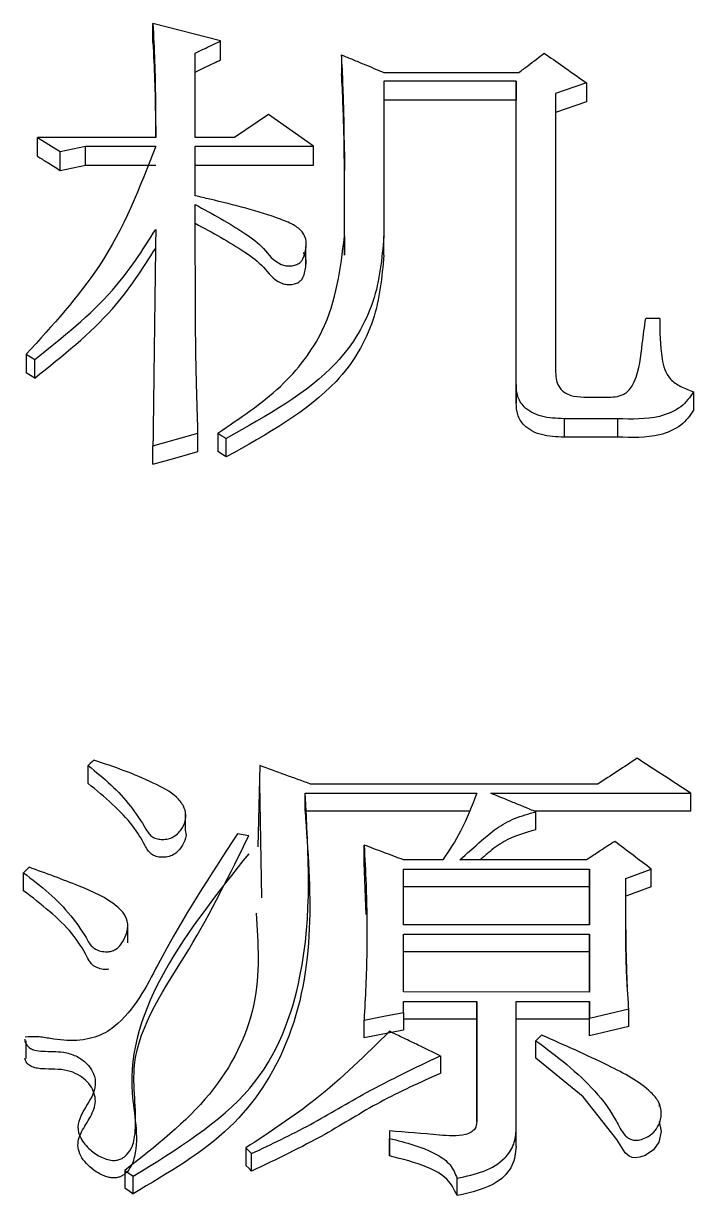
# Model space of a CAD drawing. Header units: millimetres. Extents: x 5659 to 7608, y 3628 to 5007.
# Drawn here: x 6105.126 to 6107.7, y 4822.571 to 4827.074 of the extents above; entities that cross this region are included whole.
import ezdxf

# ---------------------------------------------------------------- set-up
doc = ezdxf.new("R2010")
doc.units = ezdxf.units.MM

msp = doc.modelspace()

# ---------------------------------------------------------------- linework, layer by layer
at = {"color": 7, "linetype": 'Continuous', "lineweight": 25}
for p, q in [((6105.883, 4827.0066), (6105.6234, 4827.0737)), ((6105.6234, 4827.0009), (6105.6234, 4827.0737)), ((6105.883, 4826.9338), (6105.883, 4827.0066)), ((6105.7857, 4826.6357), (6105.7857, 4826.9595)), ((6106.3482, 4826.9528), (6106.3482, 4826.8801)), ((6106.5104, 4826.8855), (6107.0297, 4826.8855)), ((6106.5104, 4826.8518), (6106.5104, 4826.2552)), ((6107.0188, 4826.8518), (6106.5104, 4826.8518)), ((6107.0189, 4825.6862), (6107.0188, 4826.8518)), ((6107.0188, 4826.8518), (6107.0188, 4826.7792)), ((6107.2893, 4826.845), (6107.2893, 4826.7725)), ((6107.1703, 4826.8046), (6107.1703, 4825.7344)), ((6107.0188, 4826.7792), (6106.5104, 4826.7792)), ((6107.0189, 4825.6151), (6107.0188, 4826.7792)), ((6107.2893, 4826.7725), (6107.1703, 4826.7321)), ((6106.0669, 4826.7236), (6105.9371, 4826.6357)), ((6106.24, 4826.6018), (6106.0669, 4826.7236)), ((6105.1799, 4826.6357), (6105.2664, 4826.5815)), ((6105.6342, 4826.6357), (6105.1799, 4826.6357)), ((6105.1799, 4826.5634), (6105.1799, 4826.6357)), ((6105.9371, 4826.6357), (6105.7857, 4826.6357)), ((6105.2664, 4826.5815), (6105.3638, 4826.6018)), ((6105.2664, 4826.5093), (6105.2664, 4826.5815)), ((6105.3638, 4826.6018), (6105.6342, 4826.6018)), ((6105.3638, 4826.5296), (6105.3638, 4826.6018)), ((6105.7857, 4826.6018), (6106.24, 4826.6018)), ((6105.7857, 4826.4118), (6105.7857, 4826.6018)), ((6106.24, 4826.5296), (6106.24, 4826.6018)), ((6106.359, 4826.2552), (6106.359, 4826.5815)), ((6106.359, 4826.5815), (6106.359, 4826.5093)), ((6105.2664, 4826.5093), (6105.3638, 4826.5296)), ((6105.3638, 4826.5296), (6105.6342, 4826.5296)), ((6105.7857, 4826.5296), (6106.24, 4826.5296)), ((6106.359, 4826.1834), (6106.359, 4826.5093)), ((6106.2107, 4826.1439), (6106.2107, 4826.2164)), ((6106.359, 4826.2552), (6106.359, 4826.1834)), ((6106.5104, 4826.1834), (6106.5104, 4826.2552)), ((6107.5705, 4825.9406), (6107.5164, 4825.9406)), ((6105.1367, 4825.8032), (6105.1691, 4825.7826)), ((6105.1367, 4825.8032), (6105.1367, 4825.732)), ((6105.1691, 4825.7115), (6105.1691, 4825.7826)), ((6105.1691, 4825.7115), (6105.1367, 4825.732)), ((6107.0189, 4825.6862), (6107.0189, 4825.6151)), ((6107.2785, 4825.6379), (6107.3758, 4825.6379)), ((6107.7004, 4825.6586), (6107.7004, 4825.5876)), ((6107.4083, 4825.555), (6107.2027, 4825.555)), ((6107.2027, 4825.555), (6107.2027, 4825.4842)), ((6107.4083, 4825.555), (6107.4083, 4825.4842)), ((6105.6234, 4825.4513), (6105.7965, 4825.4998)), ((6105.7965, 4825.429), (6105.7965, 4825.4998)), ((6105.6234, 4825.3806), (6105.6234, 4825.4513)), ((6105.9047, 4825.4082), (6105.9047, 4825.479)), ((6107.4083, 4825.4842), (6107.2027, 4825.4842)), ((6105.9047, 4825.4082), (6105.8722, 4825.429)), ((6105.3747, 4824.1532), (6105.3747, 4824.2223)), ((6106.0345, 4824.2223), (6106.0265, 4823.9105)), ((6106.0415, 4823.7147), (6106.0345, 4824.1531)), ((6107.3326, 4824.1515), (6106.2292, 4824.1515)), ((6106.2076, 4824.116), (6106.8673, 4824.116)), ((6106.2076, 4824.047), (6106.2076, 4824.116)), ((6106.9215, 4824.116), (6107.6895, 4824.116)), ((6107.6895, 4824.047), (6107.6895, 4824.116)), ((6105.7487, 4823.9735), (6105.7487, 4824.0431)), ((6106.8379, 4824.047), (6106.2076, 4824.047)), ((6107.6895, 4824.047), (6107.0898, 4824.047)), ((6107.0946, 4823.9762), (6107.0946, 4824.0451)), ((6105.9912, 4823.9528), (6105.9479, 4823.9599)), ((6106.4347, 4823.8485), (6106.4347, 4823.9172)), ((6106.4427, 4823.6503), (6106.4347, 4823.8485)), ((6106.7376, 4823.8603), (6106.5862, 4823.8603)), ((6107.2893, 4823.8603), (6106.8025, 4823.8603)), ((6105.1259, 4823.7419), (6105.1259, 4823.8105)), ((6106.5862, 4823.8247), (6107.3001, 4823.8247)), ((6106.5862, 4823.6106), (6106.5862, 4823.8247)), ((6107.3001, 4823.8247), (6107.3001, 4823.6106)), ((6107.3001, 4823.7561), (6107.3001, 4823.8247)), ((6107.4407, 4823.7205), (6107.4407, 4823.789)), ((6107.5381, 4823.7561), (6107.5381, 4823.8247)), ((6107.3001, 4823.7561), (6106.5862, 4823.7561)), ((6107.3001, 4823.6106), (6107.3001, 4823.7561)), ((6107.5381, 4823.7561), (6107.4407, 4823.7205)), ((6105.5267, 4823.542), (6105.5267, 4823.6111)), ((6107.3001, 4823.6106), (6106.5862, 4823.6106)), ((6106.5862, 4823.5748), (6107.3001, 4823.5748)), ((6106.5862, 4823.3527), (6106.5862, 4823.5748)), ((6107.3001, 4823.5748), (6107.3001, 4823.3526)), ((6107.3001, 4823.5065), (6107.3001, 4823.5748)), ((6107.3001, 4823.5065), (6106.5862, 4823.5065)), ((6107.3001, 4823.3526), (6107.3001, 4823.5065)), ((6107.3001, 4823.3526), (6106.5862, 4823.3527)), ((6106.5862, 4823.3167), (6106.8674, 4823.3167)), ((6106.5862, 4823.2736), (6106.5862, 4823.3167)), ((6106.8674, 4823.3167), (6106.8674, 4822.8552)), ((6106.8674, 4823.2488), (6106.8674, 4823.3167)), ((6107.0189, 4823.3167), (6107.3001, 4823.3167)), ((6107.0189, 4822.8263), (6107.0189, 4823.3167)), ((6107.3001, 4823.3167), (6107.3001, 4823.252)), ((6107.3001, 4823.2488), (6107.3001, 4823.3167)), ((6107.4516, 4823.2201), (6107.4516, 4823.288)), ((6106.4347, 4823.177), (6106.4347, 4823.2449)), ((6106.5862, 4823.2736), (6106.5862, 4823.2057)), ((6106.8674, 4823.2488), (6106.5862, 4823.2488)), ((6106.8674, 4822.8552), (6106.8674, 4823.2488)), ((6107.3001, 4823.2488), (6107.0189, 4823.2488)), ((6107.3001, 4823.1842), (6107.3001, 4823.252)), ((6107.3001, 4823.1842), (6107.3001, 4823.2488)), ((6106.5862, 4823.2057), (6106.4347, 4823.177)), ((6107.4516, 4823.2201), (6107.3001, 4823.1842)), ((6105.1367, 4823.0975), (6105.1367, 4823.1652)), ((6107.1162, 4823.1873), (6107.0946, 4823.1657)), ((6106.7276, 4823.1077), (6106.7276, 4823.04)), ((6107.5694, 4822.9133), (6107.5694, 4822.9223)), ((6107.5694, 4822.8542), (6107.5694, 4822.8555)), ((6106.5321, 4822.819), (6106.5321, 4822.7901)), ((6106.5321, 4822.819), (6106.5321, 4822.7517)), ((6107.0189, 4822.759), (6107.0189, 4822.8263)), ((6105.9804, 4822.7538), (6105.9804, 4822.6866)), ((6106.5321, 4822.7228), (6106.5321, 4822.7901)), ((6106.0023, 4822.6646), (6106.0023, 4822.7318)), ((6105.5152, 4822.6668), (6105.5477, 4822.645)), ((6105.5152, 4822.6668), (6105.5152, 4822.5997)), ((6105.5477, 4822.5779), (6105.5477, 4822.645)), ((6106.7917, 4822.5706), (6106.7917, 4822.6377))]:
    msp.add_line(p, q, dxfattribs=at)
at = {"color": 7, "linetype": 'Continuous', "lineweight": 25, "flags": 128}
for points in [[(6107.2893, 4826.845), (6107.2444, 4826.8298), (6107.2074, 4826.8172), (6107.1703, 4826.8046)], [(6105.8722, 4825.4998), (6105.8803, 4825.4946), (6105.8884, 4825.4894), (6105.8966, 4825.4842), (6105.9047, 4825.479)], [(6105.8722, 4825.4998), (6105.8722, 4825.4688), (6105.8722, 4825.4489), (6105.8722, 4825.429)], [(6105.6234, 4825.3806), (6105.6699, 4825.3936), (6105.7164, 4825.4066), (6105.7965, 4825.429)], [(6105.3963, 4824.2435), (6105.3908, 4824.2381), (6105.3827, 4824.2302), (6105.3747, 4824.2223)], [(6105.1475, 4823.8318), (6105.142, 4823.8264), (6105.1339, 4823.8184), (6105.1259, 4823.8105)], [(6107.4407, 4823.789), (6107.4894, 4823.8069), (6107.5381, 4823.8247)], [(6107.3001, 4823.252), (6107.3758, 4823.27), (6107.4516, 4823.288)], [(6106.4347, 4823.2449), (6106.5105, 4823.2592), (6106.5862, 4823.2736)], [(6107.0946, 4823.098), (6107.0946, 4823.1227), (6107.0946, 4823.1442), (6107.0946, 4823.1657)], [(6107.5682, 4822.8543), (6107.5759, 4822.817), (6107.5671, 4822.7757), (6107.547, 4822.7468), (6107.5145, 4822.7246), (6107.494, 4822.7175), (6107.4772, 4822.7157), (6107.4645, 4822.7174), (6107.4532, 4822.7222), (6107.4382, 4822.7343), (6107.4051, 4822.7862), (6107.2768, 4822.9501), (6107.0946, 4823.098), (6107.0946, 4823.098)], [(6105.9804, 4822.7538), (6105.9914, 4822.7428), (6106.0023, 4822.7318)], [(6106.0023, 4822.6647), (6105.9968, 4822.6702), (6105.9913, 4822.6757), (6105.9804, 4822.6866)], [(6105.5153, 4822.5997), (6105.5315, 4822.5888), (6105.5477, 4822.5779)]]:
    msp.add_lwpolyline(points, dxfattribs=at)
at = {"color": 7, "linetype": 'Continuous', "lineweight": 25}
for points, knots in [([(6105.6234, 4827.0737), (6105.6257, 4827.0251), (6105.6304, 4826.9281), (6105.6333, 4826.782), (6105.6339, 4826.6845), (6105.6342, 4826.6357)], [0, 0, 0, 0, 0.334125, 0.667044, 1, 1, 1, 1]), ([(6105.6234, 4827.0009), (6105.6257, 4826.9523), (6105.6304, 4826.8553), (6105.633, 4826.7335), (6105.6335, 4826.6603), (6105.6336, 4826.6357)], [0, 0, 0, 0, 0.400506, 0.798788, 1, 1, 1, 1]), ([(6105.7857, 4826.9595), (6105.7993, 4826.9661), (6105.8223, 4826.9772), (6105.8548, 4826.9929), (6105.8736, 4827.002), (6105.883, 4827.0066)], [0, 0, 0, 0, 0.419956, 0.7099794, 1, 1, 1, 1]), ([(6105.7857, 4826.8868), (6105.7993, 4826.8934), (6105.8223, 4826.9045), (6105.8548, 4826.9202), (6105.8736, 4826.9293), (6105.883, 4826.9338)], [0, 0, 0, 0, 0.420135, 0.710066, 1, 1, 1, 1]), ([(6106.359, 4826.5815), (6106.3586, 4826.629), (6106.3579, 4826.7149), (6106.3539, 4826.8386), (6106.3501, 4826.9147), (6106.3482, 4826.9528)], [0, 0, 0, 0, 0.382976, 0.691466, 1, 1, 1, 1]), ([(6106.3482, 4826.9528), (6106.3626, 4826.9468), (6106.3914, 4826.9349), (6106.4455, 4826.9124), (6106.4852, 4826.896), (6106.5104, 4826.8855)], [0, 0, 0, 0, 0.266473, 0.532946, 1, 1, 1, 1]), ([(6107.0297, 4826.8855), (6107.0409, 4826.8941), (6107.0628, 4826.9107), (6107.0953, 4826.9354), (6107.1164, 4826.9515), (6107.127, 4826.9595)], [0, 0, 0, 0, 0.34784, 0.673919, 1, 1, 1, 1]), ([(6107.127, 4826.9595), (6107.1505, 4826.9429), (6107.1893, 4826.9156), (6107.2434, 4826.8774), (6107.274, 4826.8558), (6107.2893, 4826.845)], [0, 0, 0, 0, 0.434497, 0.717248, 1, 1, 1, 1]), ([(6106.359, 4826.5093), (6106.3586, 4826.5568), (6106.3579, 4826.6426), (6106.3539, 4826.7662), (6106.3501, 4826.8421), (6106.3482, 4826.8801)], [0, 0, 0, 0, 0.383474, 0.691715, 1, 1, 1, 1]), ([(6105.6342, 4826.6018), (6105.5735, 4826.4445), (6105.4645, 4826.162), (6105.2373, 4825.9134), (6105.1367, 4825.8032)], [0, 0, 0, 0, 0.556811, 1, 1, 1, 1]), ([(6105.1799, 4826.5634), (6105.1923, 4826.5557), (6105.2129, 4826.5428), (6105.2417, 4826.5248), (6105.2582, 4826.5145), (6105.2664, 4826.5093)], [0, 0, 0, 0, 0.428611, 0.714305, 1, 1, 1, 1]), ([(6105.7857, 4826.3778), (6105.8514, 4826.3423), (6105.9462, 4826.2911), (6106.0531, 4826.2125), (6106.0873, 4826.1563), (6106.1339, 4826.1422), (6106.1536, 4826.1416), (6106.1727, 4826.1453), (6106.1878, 4826.1533), (6106.2003, 4826.1675), (6106.2098, 4826.1982), (6106.2169, 4826.2345), (6106.1996, 4826.2725), (6106.1672, 4826.3006), (6106.0477, 4826.3481), (6105.9161, 4826.3811), (6105.8046, 4826.4074), (6105.7857, 4826.4118)], [0, 0, 0, 0, 0.209542, 0.302718, 0.395823, 0.412031, 0.428214, 0.444989, 0.461063, 0.475111, 0.504204, 0.574217, 0.604801, 0.646447, 0.701904, 0.949434, 1, 1, 1, 1]), ([(6105.7965, 4825.4998), (6105.7962, 4825.5083), (6105.7957, 4825.5253), (6105.795, 4825.5466), (6105.7945, 4825.5637), (6105.7941, 4825.5764), (6105.7937, 4825.5892), (6105.7933, 4825.602), (6105.7929, 4825.6147), (6105.7924, 4825.6318), (6105.7918, 4825.653), (6105.7911, 4825.6785), (6105.7905, 4825.704), (6105.7898, 4825.7295), (6105.7893, 4825.755), (6105.7888, 4825.7804), (6105.7882, 4825.8144), (6105.787, 4825.9076), (6105.7867, 4826.0091), (6105.7864, 4826.0977), (6105.7863, 4826.1229), (6105.7863, 4826.1356), (6105.7862, 4826.1524), (6105.7862, 4826.1693), (6105.7861, 4826.1861), (6105.7861, 4826.1988), (6105.786, 4826.2114), (6105.786, 4826.224), (6105.786, 4826.2366), (6105.786, 4826.2492), (6105.7859, 4826.2619), (6105.7859, 4826.2745), (6105.7859, 4826.285), (6105.7859, 4826.2934), (6105.7858, 4826.2997), (6105.7858, 4826.306), (6105.7858, 4826.3123), (6105.7858, 4826.3186), (6105.7858, 4826.3249), (6105.7858, 4826.3333), (6105.7857, 4826.3417), (6105.7857, 4826.3501), (6105.7857, 4826.3564), (6105.7857, 4826.3626), (6105.7857, 4826.3698), (6105.7857, 4826.3749), (6105.7857, 4826.3778)], [0, 0, 0, 0, 0.028899, 0.057798, 0.072248, 0.086697, 0.101147, 0.115596, 0.130046, 0.144495, 0.173394, 0.202293, 0.231192, 0.260091, 0.28899, 0.317889, 0.346789, 0.404587, 0.63578, 0.693578, 0.708028, 0.722478, 0.736927, 0.765826, 0.780276, 0.794725, 0.809175, 0.823624, 0.838074, 0.852523, 0.866973, 0.881422, 0.895872, 0.903096, 0.910321, 0.917546, 0.924771, 0.931996, 0.93922, 0.946445, 0.960895, 0.968119, 0.975344, 0.982569, 0.989794, 1, 1, 1, 1]), ([(6105.7857, 4826.3059), (6105.8514, 4826.2705), (6105.9461, 4826.2194), (6106.0528, 4826.1409), (6106.0868, 4826.0855), (6106.1327, 4826.0708), (6106.1524, 4826.0699), (6106.1715, 4826.0734), (6106.1871, 4826.0811), (6106.1997, 4826.0949), (6106.2094, 4826.123), (6106.2133, 4826.1561), (6106.21, 4826.1842), (6106.2024, 4826.1923), (6106.2021, 4826.1927)], [0, 0, 0, 0, 0.350045, 0.504704, 0.659256, 0.686265, 0.713234, 0.741261, 0.768308, 0.791944, 0.838677, 0.940849, 0.997309, 1, 1, 1, 1]), ([(6105.1691, 4825.7826), (6105.2765, 4825.8681), (6105.4668, 4826.0197), (6105.5834, 4826.2027), (6105.6342, 4826.2825)], [0, 0, 0, 0, 0.564151, 1, 1, 1, 1]), ([(6105.6342, 4826.2825), (6105.6329, 4826.1806), (6105.6314, 4826.0723), (6105.6299, 4825.9571), (6105.6295, 4825.9315), (6105.6292, 4825.9058), (6105.6289, 4825.8802), (6105.6285, 4825.8546), (6105.6282, 4825.8289), (6105.6279, 4825.8032), (6105.6275, 4825.7775), (6105.6272, 4825.7519), (6105.6269, 4825.7261), (6105.6266, 4825.7004), (6105.6263, 4825.6747), (6105.6258, 4825.6425), (6105.6255, 4825.6168), (6105.6252, 4825.591), (6105.6249, 4825.5652), (6105.6245, 4825.5394), (6105.6242, 4825.5136), (6105.624, 4825.4974), (6105.6238, 4825.4822), (6105.6236, 4825.4679), (6105.6235, 4825.4569), (6105.6234, 4825.4513)], [0, 0, 0, 0, 0.37025, 0.393391, 0.416531, 0.462812, 0.485953, 0.509093, 0.555374, 0.578515, 0.601655, 0.647937, 0.671077, 0.694218, 0.740499, 0.763639, 0.80992, 0.833061, 0.856201, 0.902482, 0.925623, 0.948764, 0.960334, 0.980167, 1, 1, 1, 1]), ([(6105.8722, 4825.4998), (6105.9574, 4825.5567), (6106.1256, 4825.6692), (6106.3199, 4825.9282), (6106.3442, 4826.1317), (6106.359, 4826.2552)], [0, 0, 0, 0, 0.287344, 0.567754, 1, 1, 1, 1]), ([(6106.5104, 4826.2552), (6106.503, 4826.1713), (6106.488, 4826.0026), (6106.3163, 4825.7089), (6106.0619, 4825.5668), (6105.9047, 4825.479)], [0, 0, 0, 0, 0.274101, 0.551296, 1, 1, 1, 1]), ([(6105.1691, 4825.7115), (6105.2765, 4825.7969), (6105.4668, 4825.9482), (6105.5834, 4826.131), (6105.6342, 4826.2107)], [0, 0, 0, 0, 0.56421, 1, 1, 1, 1]), ([(6106.5104, 4826.1834), (6106.503, 4826.0997), (6106.488, 4825.9312), (6106.3162, 4825.6377), (6106.0619, 4825.4959), (6105.9047, 4825.4082)], [0, 0, 0, 0, 0.274008, 0.551158, 1, 1, 1, 1]), ([(6107.3758, 4825.6379), (6107.3866, 4825.6384), (6107.4081, 4825.6395), (6107.4358, 4825.6502), (6107.459, 4825.6698), (6107.4921, 4825.7336), (6107.5005, 4825.8272), (6107.5119, 4825.9083), (6107.5164, 4825.9406)], [0, 0, 0, 0, 0.06555, 0.131385, 0.187199, 0.284615, 0.7156, 1, 1, 1, 1]), ([(6107.5705, 4825.9406), (6107.5707, 4825.8893), (6107.5709, 4825.8113), (6107.5947, 4825.7166), (6107.6498, 4825.6772), (6107.6834, 4825.6648), (6107.7004, 4825.6586)], [0, 0, 0, 0, 0.492388, 0.748171, 0.872567, 1, 1, 1, 1]), ([(6107.1703, 4825.7344), (6107.1708, 4825.7232), (6107.172, 4825.7006), (6107.1854, 4825.6728), (6107.206, 4825.6539), (6107.2356, 4825.6405), (6107.2615, 4825.6389), (6107.2785, 4825.6379)], [0, 0, 0, 0, 0.24079, 0.483382, 0.613891, 0.747761, 1, 1, 1, 1]), ([(6107.2027, 4825.555), (6107.1731, 4825.5562), (6107.1151, 4825.5585), (6107.0478, 4825.5942), (6107.0218, 4825.6417), (6107.0198, 4825.6714), (6107.0189, 4825.6862)], [0, 0, 0, 0, 0.294497, 0.575733, 0.789018, 1, 1, 1, 1]), ([(6107.7004, 4825.6586), (6107.6864, 4825.6381), (6107.6582, 4825.5967), (6107.5511, 4825.5508), (6107.4631, 4825.5534), (6107.4083, 4825.555)], [0, 0, 0, 0, 0.2689236, 0.5440594, 1, 1, 1, 1]), ([(6107.2027, 4825.4842), (6107.1731, 4825.4853), (6107.1152, 4825.4876), (6107.0478, 4825.5233), (6107.0218, 4825.5707), (6107.0198, 4825.6004), (6107.0189, 4825.6151)], [0, 0, 0, 0, 0.29468, 0.575963, 0.789151, 1, 1, 1, 1]), ([(6107.7004, 4825.5876), (6107.6864, 4825.5672), (6107.6582, 4825.5257), (6107.5511, 4825.48), (6107.4631, 4825.4826), (6107.4083, 4825.4842)], [0, 0, 0, 0, 0.268765, 0.5438974, 1, 1, 1, 1]), ([(6105.3747, 4824.2223), (6105.4047, 4824.1983), (6105.4952, 4824.1256), (6105.5654, 4824.033), (6105.6062, 4823.9616), (6105.6208, 4823.9479), (6105.6397, 4823.9406), (6105.6607, 4823.9381), (6105.682, 4823.9401), (6105.7044, 4823.9489), (6105.7277, 4823.9688), (6105.7461, 4823.9981), (6105.7527, 4824.0341), (6105.7418, 4824.0694), (6105.705, 4824.1155), (6105.6219, 4824.1585), (6105.5141, 4824.204), (6105.4357, 4824.2303), (6105.3963, 4824.2435)], [0, 0, 0, 0, 0.117103, 0.353724, 0.376614, 0.395602, 0.414782, 0.431323, 0.450524, 0.470069, 0.496423, 0.543443, 0.584386, 0.625263, 0.671715, 0.773941, 0.886489, 1, 1, 1, 1]), ([(6107.484, 4824.2505), (6107.4588, 4824.234), (6107.4083, 4824.201), (6107.3578, 4824.168), (6107.3326, 4824.1515)], [0, 0, 0, 0, 0.499999, 1, 1, 1, 1]), ([(6107.6895, 4824.116), (6107.6553, 4824.1385), (6107.5868, 4824.1833), (6107.5183, 4824.2281), (6107.484, 4824.2505)], [0, 0, 0, 0, 0.5, 1, 1, 1, 1]), ([(6105.7468, 4823.9735), (6105.748, 4823.9701), (6105.7539, 4823.9541), (6105.7433, 4823.9254), (6105.7254, 4823.8976), (6105.703, 4823.8794), (6105.6809, 4823.871), (6105.6573, 4823.8693), (6105.6354, 4823.8728), (6105.6157, 4823.8826), (6105.6023, 4823.8984), (6105.5832, 4823.9359), (6105.5442, 4823.9977), (6105.4689, 4824.0764), (6105.4062, 4824.1275), (6105.3747, 4824.1532)], [0, 0, 0, 0, 0.021403, 0.100058, 0.170578, 0.207877, 0.245607, 0.2775, 0.3105, 0.342312, 0.37979, 0.420748, 0.584742, 0.790782, 1, 1, 1, 1]), ([(6105.5477, 4822.645), (6105.7156, 4822.7483), (6106.0452, 4822.9513), (6106.2447, 4823.5011), (6106.2217, 4823.8829), (6106.2076, 4824.116)], [0, 0, 0, 0, 0.287943, 0.565415, 1, 1, 1, 1]), ([(6106.8673, 4824.116), (6106.8488, 4824.067), (6106.8156, 4823.9792), (6106.7615, 4823.8967), (6106.7376, 4823.8603)], [0, 0, 0, 0, 0.557901, 1, 1, 1, 1]), ([(6107.0946, 4824.0451), (6107.0799, 4824.0511), (6107.0506, 4824.0631), (6106.9929, 4824.0868), (6106.9499, 4824.1044), (6106.9215, 4824.116)], [0, 0, 0, 0, 0.253937, 0.507874, 1, 1, 1, 1]), ([(6106.2076, 4824.047), (6106.2303, 4823.7455), (6106.2622, 4823.3237), (6105.9444, 4822.811), (6105.6815, 4822.6565), (6105.5477, 4822.5779)], [0, 0, 0, 0, 0.5518, 0.771887, 1, 1, 1, 1]), ([(6106.8025, 4823.8603), (6106.8302, 4823.8851), (6106.8759, 4823.9262), (6106.9417, 4823.9825), (6107.0113, 4824.0224), (6107.0666, 4824.0375), (6107.0946, 4824.0451)], [0, 0, 0, 0, 0.3349013, 0.5525999, 0.7736255, 1, 1, 1, 1]), ([(6107.0946, 4823.9762), (6107.0517, 4823.9636), (6106.9817, 4823.9431), (6106.9192, 4823.8942), (6106.8904, 4823.8693), (6106.88, 4823.8603)], [0, 0, 0, 0, 0.503492, 0.820845, 1, 1, 1, 1]), ([(6105.1311, 4823.1719), (6105.1313, 4823.1672), (6105.1318, 4823.158), (6105.1401, 4823.1454), (6105.1525, 4823.1352), (6105.173, 4823.1274), (6105.2163, 4823.1231), (6105.2711, 4823.1265), (6105.3282, 4823.1086), (6105.3666, 4823.0829), (6105.3933, 4823.0482), (6105.4056, 4823.007), (6105.3928, 4822.9464), (6105.3505, 4822.894), (6105.3309, 4822.8343), (6105.344, 4822.7876), (6105.3778, 4822.7476), (6105.4165, 4822.7207), (6105.4488, 4822.7083), (6105.4711, 4822.7048), (6105.4901, 4822.7068), (6105.5077, 4822.7141), (6105.5279, 4822.7311), (6105.5497, 4822.7663), (6105.5654, 4822.8835), (6105.5128, 4823.1484), (6105.7779, 4823.5165), (6105.92, 4823.8071), (6105.9912, 4823.9528)], [0, 0, 0, 0, 0.006979, 0.013925, 0.020645, 0.027359, 0.039158, 0.068779, 0.087565, 0.106337, 0.125711, 0.147046, 0.168852, 0.216529, 0.237968, 0.259695, 0.286308, 0.307882, 0.318004, 0.326525, 0.332753, 0.33899, 0.348555, 0.366353, 0.396306, 0.524136, 0.761431, 1, 1, 1, 1]), ([(6105.9479, 4823.9599), (6105.8438, 4823.8006), (6105.6873, 4823.5613), (6105.5597, 4823.2909), (6105.4588, 4823.2057), (6105.421, 4823.1861), (6105.3781, 4823.1723), (6105.3135, 4823.1623), (6105.2462, 4823.1702), (6105.181, 4823.1826), (6105.1479, 4823.1802), (6105.132, 4823.179)], [0, 0, 0, 0, 0.492538, 0.740191, 0.77071, 0.80144, 0.832707, 0.864862, 0.933359, 0.96806, 1, 1, 1, 1]), ([(6106.4347, 4823.9172), (6106.4374, 4823.8669), (6106.4446, 4823.7304), (6106.4477, 4823.5064), (6106.4391, 4823.3321), (6106.4347, 4823.2449)], [0, 0, 0, 0, 0.225447, 0.61244, 1, 1, 1, 1]), ([(6107.3975, 4823.9314), (6107.3794, 4823.9196), (6107.3434, 4823.8959), (6107.3073, 4823.8721), (6107.2893, 4823.8603)], [0, 0, 0, 0, 0.499999, 1, 1, 1, 1]), ([(6107.5381, 4823.8247), (6107.5147, 4823.8425), (6107.4678, 4823.8781), (6107.4209, 4823.9136), (6107.3975, 4823.9314)], [0, 0, 0, 0, 0.499999, 1, 1, 1, 1]), ([(6105.9912, 4823.884), (6105.7557, 4823.5876), (6105.4617, 4823.2178), (6105.5739, 4822.7902), (6105.544, 4822.6904), (6105.5301, 4822.6677), (6105.515, 4822.6528), (6105.5023, 4822.6444), (6105.4876, 4822.6392), (6105.4714, 4822.638), (6105.4547, 4822.6401), (6105.4312, 4822.6471), (6105.4027, 4822.6623), (6105.3731, 4822.6865), (6105.3496, 4822.7152), (6105.3351, 4822.7463), (6105.3345, 4822.7888), (6105.3611, 4822.8379), (6105.3917, 4822.8846), (6105.4036, 4822.9258), (6105.401, 4822.9571), (6105.3885, 4822.9872), (6105.3663, 4823.0145), (6105.3349, 4823.0368), (6105.2792, 4823.0587), (6105.2219, 4823.0549), (6105.1746, 4823.0596), (6105.1568, 4823.0654), (6105.1455, 4823.0729), (6105.1385, 4823.0802), (6105.1333, 4823.0886), (6105.1319, 4823.0946), (6105.1312, 4823.0975)], [0, 0, 0, 0, 0.497456, 0.620857, 0.636346, 0.651276, 0.658077, 0.664325, 0.67016, 0.675991, 0.682204, 0.688976, 0.70417, 0.720933, 0.738108, 0.754604, 0.770049, 0.801248, 0.833208, 0.848775, 0.864425, 0.880247, 0.89615, 0.91217, 0.928663, 0.965077, 0.973828, 0.982053, 0.986245, 0.990754, 0.995583, 1, 1, 1, 1]), ([(6105.1259, 4823.8105), (6105.1594, 4823.7852), (6105.2608, 4823.7088), (6105.3402, 4823.6092), (6105.384, 4823.531), (6105.4013, 4823.517), (6105.4227, 4823.509), (6105.4445, 4823.5063), (6105.4647, 4823.5087), (6105.4824, 4823.5165), (6105.5056, 4823.5387), (6105.522, 4823.5729), (6105.5298, 4823.6152), (6105.5162, 4823.6523), (6105.4602, 4823.7083), (6105.3297, 4823.7658), (6105.2119, 4823.8085), (6105.1475, 4823.8319)], [0, 0, 0, 0, 0.118687, 0.359196, 0.382949, 0.402078, 0.421221, 0.441113, 0.455768, 0.470498, 0.490908, 0.548404, 0.590662, 0.633125, 0.674263, 0.821867, 1, 1, 1, 1]), ([(6107.4516, 4823.288), (6107.45, 4823.311), (6107.4476, 4823.3456), (6107.4449, 4823.3916), (6107.4433, 4823.4261), (6107.4423, 4823.452), (6107.4417, 4823.4721), (6107.4413, 4823.4865), (6107.4409, 4823.5037), (6107.4405, 4823.5209), (6107.4403, 4823.5353), (6107.4401, 4823.5497), (6107.4399, 4823.564), (6107.4398, 4823.5812), (6107.4397, 4823.5984), (6107.4396, 4823.6156), (6107.4396, 4823.63), (6107.4396, 4823.6443), (6107.4397, 4823.6586), (6107.4398, 4823.6758), (6107.4398, 4823.6902), (6107.4399, 4823.7016), (6107.44, 4823.7102), (6107.44, 4823.7174), (6107.4401, 4823.7245), (6107.4402, 4823.7317), (6107.4402, 4823.7403), (6107.4403, 4823.7488), (6107.4404, 4823.756), (6107.4405, 4823.7632), (6107.4405, 4823.7689), (6107.4406, 4823.7746), (6107.4406, 4823.7789), (6107.4407, 4823.7837), (6107.4407, 4823.7871), (6107.4407, 4823.789)], [0, 0, 0, 0, 0.137495, 0.206243, 0.274991, 0.343739, 0.360926, 0.3953, 0.429674, 0.464048, 0.498422, 0.515609, 0.549982, 0.584356, 0.61873, 0.653104, 0.687478, 0.704665, 0.739038, 0.773412, 0.807786, 0.824973, 0.84216, 0.859347, 0.86794, 0.885127, 0.902314, 0.919501, 0.936688, 0.945281, 0.962468, 0.971061, 0.979655, 0.988248, 1, 1, 1, 1]), ([(6105.454, 4823.4399), (6105.4507, 4823.4395), (6105.4396, 4823.4381), (6105.4203, 4823.4415), (6105.3991, 4823.4499), (6105.3813, 4823.4658), (6105.3591, 4823.5107), (6105.3148, 4823.5809), (6105.227, 4823.6643), (6105.1598, 4823.7159), (6105.1259, 4823.7419)], [0, 0, 0, 0, 0.018476, 0.061789, 0.105489, 0.149477, 0.212223, 0.462546, 0.729106, 1, 1, 1, 1]), ([(6107.4465, 4823.3712), (6107.4466, 4823.3712), (6107.4466, 4823.371), (6107.4451, 4823.4104), (6107.4413, 4823.5157), (6107.4407, 4823.6083), (6107.4406, 4823.6668), (6107.4406, 4823.6913), (6107.4405, 4823.6937), (6107.4405, 4823.6949)], [0, 0, 0, 0, 0.00357, 0.023068, 0.457318, 0.686208, 0.826116, 0.905274, 1, 1, 1, 1]), ([(6106.0199, 4823.6556), (6106.0275, 4823.5386), (6106.043, 4823.3002), (6105.8658, 4822.9428), (6105.6332, 4822.7597), (6105.5152, 4822.6668)], [0, 0, 0, 0, 0.322113, 0.656114, 1, 1, 1, 1]), ([(6106.5323, 4823.2016), (6106.4412, 4823.1114), (6106.2772, 4822.9489), (6106.0718, 4822.8138), (6105.9804, 4822.7538)], [0, 0, 0, 0, 0.55543, 1, 1, 1, 1]), ([(6106.7272, 4823.1078), (6106.6991, 4823.1214), (6106.6525, 4823.1438), (6106.5875, 4823.1751), (6106.5507, 4823.1928), (6106.5323, 4823.2016)], [0, 0, 0, 0, 0.433599, 0.716799, 1, 1, 1, 1]), ([(6105.1367, 4823.0979), (6105.1367, 4823.1008), (6105.1367, 4823.1053), (6105.1367, 4823.1101), (6105.1367, 4823.1121), (6105.1367, 4823.1125), (6105.1367, 4823.1126), (6105.1367, 4823.1204), (6105.1367, 4823.1282), (6105.1367, 4823.1515), (6105.1367, 4823.1599), (6105.1367, 4823.1656)], [0, 0, 0, 0, 0.098322, 0.150223, 0.156042, 0.157925, 0.159189, 0.159644, 0.360233, 0.564728, 1, 1, 1, 1]), ([(6107.0946, 4823.1657), (6107.1349, 4823.1355), (6107.2567, 4823.0444), (6107.3763, 4822.9212), (6107.424, 4822.8143), (6107.4483, 4822.7918), (6107.4615, 4822.7847), (6107.4772, 4822.7822), (6107.497, 4822.7846), (6107.5225, 4822.7944), (6107.5491, 4822.8133), (6107.5709, 4822.8451), (6107.5789, 4822.8856), (6107.5701, 4822.9305), (6107.5086, 4823.0008), (6107.3496, 4823.0842), (6107.2022, 4823.1493), (6107.1162, 4823.1873)], [0, 0, 0, 0, 0.117023, 0.353532, 0.409689, 0.421913, 0.431957, 0.442101, 0.453679, 0.472075, 0.49977, 0.527462, 0.568321, 0.610802, 0.649012, 0.795156, 1, 1, 1, 1]), ([(6106.0023, 4822.7318), (6106.0787, 4822.7679), (6106.2316, 4822.8402), (6106.4588, 4822.9803), (6106.6312, 4823.062), (6106.7272, 4823.1075)], [0, 0, 0, 0, 0.306675, 0.613603, 1, 1, 1, 1]), ([(6106.7272, 4823.0398), (6106.649, 4823.0047), (6106.4933, 4822.9348), (6106.2698, 4822.7913), (6106.0979, 4822.7099), (6106.0023, 4822.6646)], [0, 0, 0, 0, 0.309662, 0.616334, 1, 1, 1, 1]), ([(6106.8674, 4822.8552), (6106.8666, 4822.8455), (6106.8652, 4822.8299), (6106.846, 4822.813), (6106.8017, 4822.7956), (6106.6909, 4822.8067), (6106.5953, 4822.8141), (6106.5321, 4822.819)], [0, 0, 0, 0, 0.100834, 0.16221, 0.226726, 0.489604, 1, 1, 1, 1]), ([(6106.7917, 4822.6377), (6106.8271, 4822.6449), (6106.8965, 4822.6589), (6106.9753, 4822.707), (6107.0144, 4822.7674), (6107.0174, 4822.8067), (6107.0189, 4822.8263)], [0, 0, 0, 0, 0.292672, 0.574648, 0.788772, 1, 1, 1, 1]), ([(6106.5321, 4822.7901), (6106.5957, 4822.7742), (6106.6835, 4822.7524), (6106.7702, 4822.691), (6106.7846, 4822.6552), (6106.7917, 4822.6377)], [0, 0, 0, 0, 0.572425, 0.789887, 1, 1, 1, 1]), ([(6106.5321, 4822.7517), (6106.5321, 4822.7485), (6106.5321, 4822.7431), (6106.5321, 4822.7355), (6106.5321, 4822.7292), (6106.5321, 4822.7249), (6106.5321, 4822.7228)], [0, 0, 0, 0, 0.34, 0.56, 0.78, 1, 1, 1, 1]), ([(6107.0189, 4822.759), (6107.0164, 4822.7341), (6107.0113, 4822.6837), (6106.9366, 4822.6032), (6106.8473, 4822.5831), (6106.7917, 4822.5706)], [0, 0, 0, 0, 0.26941, 0.545308, 1, 1, 1, 1]), ([(6106.7917, 4822.5706), (6106.7813, 4822.5928), (6106.76, 4822.6381), (6106.662, 4822.6907), (6106.5817, 4822.7105), (6106.5321, 4822.7228)], [0, 0, 0, 0, 0.267334, 0.547158, 1, 1, 1, 1])]:
    msp.add_open_spline(points, degree=3, knots=knots, dxfattribs=at)
for points in [[(6106.2292, 4824.1515), (6106.1968, 4824.1633), (6106.1319, 4824.1869), (6106.067, 4824.2105), (6106.0345, 4824.2223)], [(6106.5862, 4823.8603), (6106.5609, 4823.8698), (6106.5105, 4823.8888), (6106.46, 4823.9077), (6106.4347, 4823.9172)]]:
    msp.add_open_spline(points, degree=3, dxfattribs=at)

doc.saveas('drawing.dxf')
